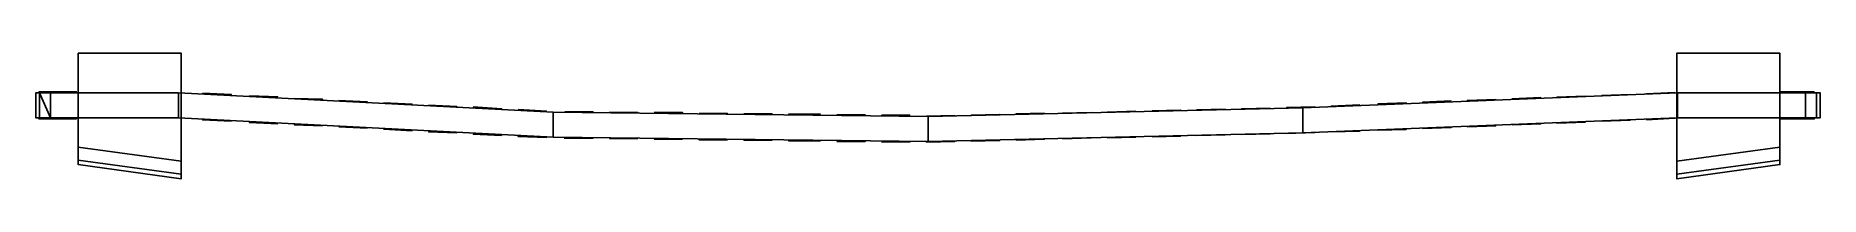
# Model space of a CAD drawing. Extents: x -92 to 93, y -13 to 0.
import ezdxf

# ---------------------------------------------------------------- set-up
doc = ezdxf.new("R2010")
doc.units = 0
for name, color, linetype in [('COSTURA', 200, 'CONTINUOUS'), ('COURO', 140, 'CONTINUOUS'), ('METAL', 3, 'CONTINUOUS')]:
    doc.layers.add(name, color=color, linetype=linetype)

msp = doc.modelspace()

# ---------------------------------------------------------------- meshes
at = {"layer": 'COSTURA'}
mesh = msp.add_polyface(dxfattribs=at)
corners = [(-90.26, -6.8, -6.85), (-91.37, -6.8, -6.85), (-91.37, -6.8, -9.79), (-90.26, -6.8, -9.79), (-91.37, -3.99, -9.79), (-91.37, -3.99, -6.85), (-90.26, -3.99, -6.85), (-90.26, -3.99, -9.79), (91.21, -6.8, -6.85), (91.21, -6.8, -9.79), (92.32, -6.8, -9.79), (92.32, -6.8, -6.85), (92.32, -3.99, -9.79), (91.21, -3.99, -9.79), (91.21, -3.99, -6.85), (92.32, -3.99, -6.85), (-39.07, -8.74, 12.12), (-39.07, -8.74, 13.23), (-42.01, -8.61, 13.23), (-42.01, -8.61, 12.12), (-42.01, -5.83, 13.23), (-39.07, -5.99, 13.23), (-39.07, -5.99, 12.12), (-42.01, -5.83, 12.12), (-43.71, -8.53, 12.12), (-43.71, -8.53, 13.23), (-46.65, -8.4, 13.23), (-46.65, -8.4, 12.12), (-46.65, -5.56, 13.23), (-43.71, -5.75, 13.23), (-43.71, -5.75, 12.12), (-46.65, -5.56, 12.12), (-48.35, -8.26, 12.12), (-48.35, -8.26, 13.23), (-51.29, -8.15, 13.23), (-51.29, -8.15, 12.12), (-51.29, -5.36, 13.23), (-48.35, -5.53, 13.23), (-48.35, -5.53, 12.12), (-51.29, -5.36, 12.12), (-52.99, -8.04, 12.12), (-52.99, -8.04, 13.23), (-55.93, -7.85, 13.23), (-55.93, -7.85, 12.12), (-55.93, -5.12, 13.23), (-52.99, -5.27, 13.23), (-52.99, -5.27, 12.12), (-55.93, -5.12, 12.12), (-57.63, -7.77, 12.12), (-57.63, -7.77, 13.23), (-60.57, -7.61, 13.23), (-60.57, -7.61, 12.12), (-60.57, -4.89, 13.23), (-57.63, -5.04, 13.23), (-57.63, -5.04, 12.12), (-60.57, -4.89, 12.12), (-39.07, -8.74, -12.73), (-39.07, -8.74, -11.63), (-42.01, -8.61, -11.63), (-42.01, -8.61, -12.73), (-42.01, -5.83, -11.63), (-39.07, -5.99, -11.63), (-39.07, -5.99, -12.73), (-42.01, -5.83, -12.73), (-43.71, -8.53, -12.73), (-43.71, -8.53, -11.63), (-46.65, -8.4, -11.63), (-46.65, -8.4, -12.73), (-46.65, -5.56, -11.63), (-43.71, -5.75, -11.63), (-43.71, -5.75, -12.73), (-46.65, -5.56, -12.73), (-48.35, -8.26, -12.73), (-48.35, -8.26, -11.63), (-51.29, -8.15, -11.63), (-51.29, -8.15, -12.73), (-51.29, -5.36, -11.63), (-48.35, -5.53, -11.63), (-48.35, -5.53, -12.73), (-51.29, -5.36, -12.73), (-52.99, -8.04, -12.73), (-52.99, -8.04, -11.63), (-55.93, -7.85, -11.63), (-55.93, -7.85, -12.73), (-55.93, -5.12, -11.63), (-52.99, -5.27, -11.63), (-52.99, -5.27, -12.73), (-55.93, -5.12, -12.73), (-57.63, -7.77, -12.73), (-57.63, -7.77, -11.63), (-60.57, -7.61, -11.63), (-60.57, -7.61, -12.73), (-60.57, -4.89, -11.63), (-57.63, -5.04, -11.63), (-57.63, -5.04, -12.73), (-60.57, -4.89, -12.73), (-62.27, -7.53, -12.73), (-62.27, -7.53, -11.63), (-65.21, -7.4, -11.63), (-65.21, -7.4, -12.73), (-65.21, -4.67, -11.63), (-62.27, -4.77, -11.63), (-62.27, -4.77, -12.73), (-65.21, -4.67, -12.73), (-66.91, -7.3, -12.68), (-66.91, -7.3, -11.57), (-69.85, -7.19, -11.57), (-69.85, -7.19, -12.68), (-69.85, -4.41, -11.57), (-66.91, -4.5, -11.57), (-66.91, -4.5, -12.68), (-69.85, -4.41, -12.68), (-66.91, -7.3, 12.18), (-66.91, -7.3, 13.29), (-69.85, -7.19, 13.29), (-69.85, -7.19, 12.18), (-69.85, -4.41, 13.29), (-66.91, -4.5, 13.29), (-66.91, -4.5, 12.18), (-69.85, -4.41, 12.18), (-62.27, -7.53, 12.12), (-62.27, -7.53, 13.23), (-65.21, -7.4, 13.23), (-65.21, -7.4, 12.12), (-65.21, -4.67, 13.23), (-62.27, -4.77, 13.23), (-62.27, -4.77, 12.12), (-65.21, -4.67, 12.12), (14.43, -8.85, 12.12), (17.37, -8.78, 12.12), (17.37, -8.78, 13.23), (14.43, -8.85, 13.23), (17.37, -6.12, 13.23), (17.37, -6.12, 12.12), (14.43, -6.19, 12.12), (14.43, -6.19, 13.23), (19.07, -8.75, 12.12), (22.01, -8.68, 12.12), (22.01, -8.68, 13.23), (19.07, -8.75, 13.23), (22.01, -6.01, 13.23), (22.01, -6.01, 12.12), (19.07, -6.1, 12.12), (19.07, -6.1, 13.23), (23.71, -8.65, 12.12), (26.65, -8.59, 12.12), (26.65, -8.59, 13.23), (23.71, -8.65, 13.23), (26.65, -5.89, 13.23), (26.65, -5.89, 12.12), (23.71, -5.98, 12.12), (23.71, -5.98, 13.23), (28.35, -8.51, 12.12), (31.29, -8.45, 12.12), (31.29, -8.45, 13.23), (28.35, -8.51, 13.23), (31.29, -5.8, 13.23), (31.29, -5.8, 12.12), (28.35, -5.86, 12.12), (28.35, -5.86, 13.23), (32.99, -8.41, 12.12), (35.93, -8.34, 12.12), (35.93, -8.34, 13.23), (32.99, -8.41, 13.23), (35.93, -5.69, 13.23), (35.93, -5.69, 12.12), (32.99, -5.75, 12.12), (32.99, -5.75, 13.23), (14.43, -8.85, -12.73), (17.37, -8.78, -12.73), (17.37, -8.78, -11.63), (14.43, -8.85, -11.63), (17.37, -6.12, -11.63), (17.37, -6.12, -12.73), (14.43, -6.19, -12.73), (14.43, -6.19, -11.63), (19.07, -8.75, -12.73), (22.01, -8.68, -12.73), (22.01, -8.68, -11.63), (19.07, -8.75, -11.63), (22.01, -6.01, -11.63), (22.01, -6.01, -12.73), (19.07, -6.1, -12.73), (19.07, -6.1, -11.63), (23.71, -8.65, -12.73), (26.65, -8.59, -12.73), (26.65, -8.59, -11.63), (23.71, -8.65, -11.63), (26.65, -5.89, -11.63), (26.65, -5.89, -12.73), (23.71, -5.98, -12.73), (23.71, -5.98, -11.63), (28.35, -8.51, -12.73), (31.29, -8.45, -12.73), (31.29, -8.45, -11.63), (28.35, -8.51, -11.63), (31.29, -5.8, -11.63), (31.29, -5.8, -12.73), (28.35, -5.86, -12.73), (28.35, -5.86, -11.63), (32.99, -8.41, -12.73), (35.93, -8.34, -12.73), (35.93, -8.34, -11.63), (32.99, -8.41, -11.63), (35.93, -5.69, -11.63), (35.93, -5.69, -12.73), (32.99, -5.75, -12.73), (32.99, -5.75, -11.63), (37.63, -8.3, -12.73), (40.57, -8.21, -12.73), (40.57, -8.21, -11.63), (37.63, -8.3, -11.63), (40.57, -5.56, -11.63), (40.57, -5.56, -12.73), (37.63, -5.63, -12.73), (37.63, -5.63, -11.63), (42.27, -8.15, -12.68), (45.21, -8.06, -12.68), (45.21, -8.06, -11.57), (42.27, -8.15, -11.57), (45.21, -5.34, -11.57), (45.21, -5.34, -12.68), (42.27, -5.48, -12.68), (42.27, -5.48, -11.57), (42.27, -8.15, 12.18), (45.21, -8.06, 12.18), (45.21, -8.06, 13.29), (42.27, -8.15, 13.29), (45.21, -5.34, 13.29), (45.21, -5.34, 12.18), (42.27, -5.48, 12.18), (42.27, -5.48, 13.29), (37.63, -8.3, 12.12), (40.57, -8.21, 12.12), (40.57, -8.21, 13.23), (37.63, -8.3, 13.23), (40.57, -5.56, 13.23), (40.57, -5.56, 12.12), (37.63, -5.63, 12.12), (37.63, -5.63, 13.23), (-71.74, -7.02, 12.12), (-71.74, -7.02, 13.23), (-74.68, -6.91, 13.23), (-74.68, -6.91, 12.12), (-74.68, -4.13, 13.23), (-71.74, -4.26, 13.23), (-71.74, -4.26, 12.12), (-74.68, -4.13, 12.12), (-88.73, -6.8, 12.12), (-88.73, -6.8, 13.23), (-91.67, -6.8, 13.23), (-91.67, -6.8, 12.12), (-91.67, -3.99, 13.23), (-88.73, -3.99, 13.23), (-88.73, -3.99, 12.12), (-91.67, -3.99, 12.12), (-71.74, -7.02, -12.73), (-71.74, -7.02, -11.63), (-74.68, -6.91, -11.63), (-74.68, -6.91, -12.73), (-74.68, -4.13, -11.63), (-71.74, -4.26, -11.63), (-71.74, -4.26, -12.73), (-74.68, -4.13, -12.73), (-91.67, -3.99, -11.63), (-88.73, -3.99, -11.63), (-88.73, -3.99, -12.73), (-91.67, -3.99, -12.73), (47.1, -7.98, 12.12), (50.04, -7.89, 12.12), (50.04, -7.89, 13.23), (47.1, -7.98, 13.23), (50.04, -5.12, 13.23), (50.04, -5.12, 12.12), (47.1, -5.25, 12.12), (47.1, -5.25, 13.23), (51.74, -7.79, 12.12), (54.68, -7.7, 12.12), (54.68, -7.7, 13.23), (51.74, -7.79, 13.23), (54.68, -4.93, 13.23), (54.68, -4.93, 12.12), (51.74, -5.08, 12.12), (51.74, -5.08, 13.23), (56.38, -7.61, 12.12), (59.32, -7.53, 12.12), (59.32, -7.53, 13.23), (56.38, -7.61, 13.23), (59.32, -4.78, 13.23), (59.32, -4.78, 12.12), (56.38, -4.88, 12.12), (56.38, -4.88, 13.23), (61.02, -7.42, 12.12), (63.96, -7.32, 12.12), (63.96, -7.32, 13.23), (61.02, -7.42, 13.23), (63.96, -4.59, 13.23), (63.96, -4.59, 12.12), (61.02, -4.71, 12.12), (61.02, -4.71, 13.23), (65.66, -7.25, 12.12), (68.6, -7.13, 12.12), (68.6, -7.13, 13.23), (65.66, -7.25, 13.23), (68.6, -4.44, 13.23), (68.6, -4.44, 12.12), (65.66, -4.54, 12.12), (65.66, -4.54, 13.23), (47.1, -7.98, -12.73), (50.04, -7.89, -12.73), (50.04, -7.89, -11.63), (47.1, -7.98, -11.63), (50.04, -5.12, -11.63), (50.04, -5.12, -12.73), (47.1, -5.25, -12.73), (47.1, -5.25, -11.63), (51.74, -7.79, -12.73), (54.68, -7.7, -12.73), (54.68, -7.7, -11.63), (51.74, -7.79, -11.63), (54.68, -4.93, -11.63), (54.68, -4.93, -12.73), (51.74, -5.08, -12.73), (51.74, -5.08, -11.63), (56.38, -7.61, -12.73), (59.32, -7.53, -12.73), (59.32, -7.53, -11.63), (56.38, -7.61, -11.63), (59.32, -4.78, -11.63), (59.32, -4.78, -12.73), (56.38, -4.88, -12.73), (56.38, -4.88, -11.63), (61.02, -7.42, -12.73), (63.96, -7.32, -12.73), (63.96, -7.32, -11.63), (61.02, -7.42, -11.63), (63.96, -4.59, -11.63), (63.96, -4.59, -12.73), (61.02, -4.71, -12.73), (61.02, -4.71, -11.63), (65.66, -7.25, -12.73), (68.6, -7.13, -12.73), (68.6, -7.13, -11.63), (65.66, -7.25, -11.63), (68.6, -4.44, -11.63), (68.6, -4.44, -12.73), (65.66, -4.54, -12.73), (65.66, -4.54, -11.63), (70.31, -7.03, -12.73), (73.24, -6.94, -12.73), (73.24, -6.94, -11.63), (70.31, -7.03, -11.63), (73.24, -4.27, -11.63), (73.24, -4.27, -12.73), (70.31, -4.36, -12.73), (70.31, -4.36, -11.63), (74.95, -6.89, -12.68), (77.88, -6.74, -12.68), (77.88, -6.74, -11.57), (74.95, -6.89, -11.57), (77.88, -4.07, -11.57), (77.88, -4.07, -12.68), (74.95, -4.19, -12.68), (74.95, -4.19, -11.57), (74.95, -6.89, 12.18), (77.88, -6.74, 12.18), (77.88, -6.74, 13.29), (74.95, -6.89, 13.29), (77.88, -4.07, 13.29), (77.88, -4.07, 12.18), (74.95, -4.19, 12.18), (74.95, -4.19, 13.29), (70.31, -7.03, 12.12), (73.24, -6.94, 12.12), (73.24, -6.94, 13.23), (70.31, -7.03, 13.23), (73.24, -4.27, 13.23), (73.24, -4.27, 12.12), (70.31, -4.36, 12.12), (70.31, -4.36, 13.23), (-90.26, -6.8, 10.42), (-91.37, -6.8, 10.42), (-91.37, -6.8, 7.48), (-90.26, -6.8, 7.48), (-91.37, -3.99, 7.48), (-91.37, -3.99, 10.42), (-90.26, -3.99, 10.42), (-90.26, -3.99, 7.48), (91.21, -6.8, 10.42), (91.21, -6.8, 7.48), (92.32, -6.8, 7.48), (92.32, -6.8, 10.42), (92.32, -3.99, 7.48), (91.21, -3.99, 7.48), (91.21, -3.99, 10.42), (92.32, -3.99, 10.42), (-90.26, -6.8, 6.1), (-91.37, -6.8, 6.1), (-91.37, -6.8, 3.16), (-90.26, -6.8, 3.16), (-91.37, -3.99, 3.16), (-91.37, -3.99, 6.1), (-90.26, -3.99, 6.1), (-90.26, -3.99, 3.16), (91.21, -6.8, 6.1), (91.21, -6.8, 3.16), (92.32, -6.8, 3.16), (92.32, -6.8, 6.1), (92.32, -3.99, 3.16), (91.21, -3.99, 3.16), (91.21, -3.99, 6.1), (92.32, -3.99, 6.1), (-90.26, -6.8, 1.78), (-91.37, -6.8, 1.78), (-91.37, -6.8, -1.15), (-90.26, -6.8, -1.15), (-91.37, -3.99, -1.15), (-91.37, -3.99, 1.78), (-90.26, -3.99, 1.78), (-90.26, -3.99, -1.15), (91.21, -6.8, 1.78), (91.21, -6.8, -1.15), (92.32, -6.8, -1.15), (92.32, -6.8, 1.78), (92.32, -3.99, -1.15), (91.21, -3.99, -1.15), (91.21, -3.99, 1.78), (92.32, -3.99, 1.78), (-90.26, -6.8, -2.53), (-91.37, -6.8, -2.53), (-91.37, -6.8, -5.47), (-90.26, -6.8, -5.47), (-91.37, -3.99, -5.47), (-91.37, -3.99, -2.53), (-90.26, -3.99, -2.53), (-90.26, -3.99, -5.47), (91.21, -6.8, -2.53), (91.21, -6.8, -5.47), (92.32, -6.8, -5.47), (92.32, -6.8, -2.53), (92.32, -3.99, -5.47), (91.21, -3.99, -5.47), (91.21, -3.99, -2.53), (92.32, -3.99, -2.53), (-87.78, -6.8, -12.68), (-87.78, -6.8, -11.57), (-90.71, -6.8, -11.57), (-90.71, -6.8, -12.68), (88.73, -6.8, -12.68), (91.66, -6.8, -12.68), (91.66, -6.8, -11.57), (88.73, -6.8, -11.57), (91.66, -3.99, -11.57), (91.66, -3.99, -12.68), (88.73, -3.99, -12.68), (88.73, -3.99, -11.57), (-13.97, -9.06, 13.23), (-13.97, -9.06, 12.12), (-10.67, -9.06, 12.12), (-10.67, -9.06, 13.23), (-15.68, -9.02, 12.12), (-15.68, -9.02, 13.23), (-18.61, -9.02, 13.23), (-18.61, -9.02, 12.12), (-18.61, -6.27, 13.23), (-15.68, -6.27, 13.23), (-15.68, -6.27, 12.12), (-18.61, -6.27, 12.12), (-20.32, -8.96, 12.12), (-20.32, -8.96, 13.23), (-23.25, -8.96, 13.23), (-23.25, -8.96, 12.12), (-23.25, -6.23, 13.23), (-20.32, -6.23, 13.23), (-20.32, -6.23, 12.12), (-23.25, -6.23, 12.12), (-24.96, -8.89, 12.12), (-24.96, -8.89, 13.23), (-27.89, -8.89, 13.23), (-27.89, -8.89, 12.12), (-27.89, -6.15, 13.23), (-24.96, -6.15, 13.23), (-24.96, -6.15, 12.12), (-27.89, -6.15, 12.12), (-15.68, -9.02, -12.73), (-15.68, -9.02, -11.63), (-18.61, -9.02, -11.63), (-18.61, -9.02, -12.73), (-18.61, -6.27, -11.63), (-15.68, -6.27, -11.63), (-15.68, -6.27, -12.73), (-18.61, -6.27, -12.73), (-20.32, -8.96, -12.73), (-20.32, -8.96, -11.63), (-23.25, -8.96, -11.63), (-23.25, -8.96, -12.73), (-23.25, -6.23, -11.63), (-20.32, -6.23, -11.63), (-20.32, -6.23, -12.73), (-23.25, -6.23, -12.73), (-24.96, -8.89, -12.73), (-24.96, -8.89, -11.63), (-27.89, -8.89, -11.63), (-27.89, -8.89, -12.73), (-27.89, -6.15, -11.63), (-24.96, -6.15, -11.63), (-24.96, -6.15, -12.73), (-27.89, -6.15, -12.73), (-29.6, -8.83, -12.73), (-29.6, -8.83, -11.63), (-32.53, -8.83, -11.63), (-32.53, -8.83, -12.73), (-32.53, -6.1, -11.63), (-29.6, -6.12, -11.63), (-29.6, -6.12, -12.73), (-32.53, -6.1, -12.73), (-34.24, -8.81, -12.68), (-34.24, -8.81, -11.57), (-37.17, -8.81, -11.57), (-37.17, -8.81, -12.68), (-37.17, -6.06, -11.57), (-34.24, -6.06, -11.57), (-34.24, -6.06, -12.68), (-37.17, -6.06, -12.68), (-34.24, -8.81, 12.18), (-34.24, -8.81, 13.29), (-37.17, -8.81, 13.29), (-37.17, -8.81, 12.18), (-37.17, -6.06, 13.29), (-34.24, -6.06, 13.29), (-34.24, -6.06, 12.18), (-37.17, -6.06, 12.18), (-29.6, -8.83, 12.12), (-29.6, -8.83, 13.23), (-32.53, -8.83, 13.23), (-32.53, -8.83, 12.12), (-32.53, -6.1, 13.23), (-29.6, -6.12, 13.23), (-29.6, -6.12, 12.12), (-32.53, -6.1, 12.12), (-8.96, -9.13, 12.12), (-6.03, -9.13, 12.12), (-6.03, -9.13, 13.23), (-8.96, -9.13, 13.23), (-6.03, -6.38, 13.23), (-6.03, -6.38, 12.12), (-8.96, -6.38, 12.12), (-8.96, -6.38, 13.23), (-4.32, -9.19, 12.12), (-1.39, -9.19, 12.12), (-1.39, -9.19, 13.23), (-4.32, -9.19, 13.23), (-1.39, -6.42, 13.23), (-1.39, -6.42, 12.12), (-4.32, -6.42, 12.12), (-4.32, -6.42, 13.23), (0.32, -9.2, 12.12), (3.25, -9.16, 12.12), (3.25, -9.16, 13.23), (0.32, -9.2, 13.23), (3.25, -6.44, 13.23), (3.25, -6.44, 12.12), (0.32, -6.52, 12.12), (0.32, -6.52, 13.23), (-10.67, -9.06, -12.73), (-10.67, -9.06, -11.63), (-13.97, -9.06, -11.63), (-13.97, -9.06, -12.73), (-8.96, -9.13, -12.73), (-6.03, -9.13, -12.73), (-6.03, -9.13, -11.63), (-8.96, -9.13, -11.63), (-6.03, -6.38, -11.63), (-6.03, -6.38, -12.73), (-8.96, -6.38, -12.73), (-8.96, -6.38, -11.63), (-4.32, -9.19, -12.73), (-1.39, -9.19, -12.73), (-1.39, -9.19, -11.63), (-4.32, -9.19, -11.63), (-1.39, -6.42, -11.63), (-1.39, -6.42, -12.73), (-4.32, -6.42, -12.73), (-4.32, -6.42, -11.63), (0.32, -9.2, -12.73), (3.25, -9.16, -12.73), (3.25, -9.16, -11.63), (0.32, -9.2, -11.63), (3.25, -6.44, -11.63), (3.25, -6.44, -12.73), (0.32, -6.52, -12.73), (0.32, -6.52, -11.63), (4.96, -9.12, -12.73), (7.89, -9.04, -12.73), (7.89, -9.04, -11.63), (4.96, -9.12, -11.63), (7.89, -6.33, -11.63), (7.89, -6.33, -12.73), (4.96, -6.41, -12.73), (4.96, -6.41, -11.63), (9.6, -8.99, -12.68), (12.53, -8.91, -12.68), (12.53, -8.91, -11.57), (9.6, -8.99, -11.57), (12.53, -6.22, -11.57), (12.53, -6.22, -12.68), (9.6, -6.29, -12.68), (9.6, -6.29, -11.57), (9.6, -8.99, 12.18), (12.53, -8.91, 12.18), (12.53, -8.91, 13.29), (9.6, -8.99, 13.29), (12.53, -6.22, 13.29), (12.53, -6.22, 12.18), (9.6, -6.29, 12.18), (9.6, -6.29, 13.29), (4.96, -9.12, 12.12), (7.89, -9.04, 12.12), (7.89, -9.04, 13.23), (4.96, -9.12, 13.23), (7.89, -6.33, 13.23), (7.89, -6.33, 12.12), (4.96, -6.41, 12.12), (4.96, -6.41, 13.23), (-10.67, -6.32, 13.23), (-10.67, -6.32, 12.12), (-13.97, -6.32, 12.12), (-13.97, -6.32, 13.23), (-10.67, -6.32, -11.63), (-10.67, -6.32, -12.73), (-13.97, -6.32, -12.73), (-13.97, -6.32, -11.63), (-90.71, -3.99, 13.29), (-87.78, -3.99, 13.29), (-87.78, -3.99, 12.18), (-90.71, -3.99, 12.18), (88.73, -6.8, 12.18), (91.66, -6.8, 12.18), (91.66, -6.8, 13.29), (88.73, -6.8, 13.29), (91.66, -3.99, 13.29), (91.66, -3.99, 12.18), (88.73, -3.99, 12.18), (88.73, -3.99, 13.29)]
mesh.append_faces([[corners[k] for k in face] for face in [(0, 1, 2, 3), (4, 5, 6, 7), (8, 9, 10, 11), (12, 13, 14, 15), (16, 17, 18, 19), (20, 21, 22, 23), (24, 25, 26, 27), (28, 29, 30, 31), (32, 33, 34, 35), (36, 37, 38, 39), (40, 41, 42, 43), (44, 45, 46, 47), (48, 49, 50, 51), (52, 53, 54, 55), (56, 57, 58, 59), (60, 61, 62, 63), (64, 65, 66, 67), (68, 69, 70, 71), (72, 73, 74, 75), (76, 77, 78, 79), (80, 81, 82, 83), (84, 85, 86, 87), (88, 89, 90, 91), (92, 93, 94, 95), (96, 97, 98, 99), (100, 101, 102, 103), (104, 105, 106, 107), (108, 109, 110, 111), (112, 113, 114, 115), (116, 117, 118, 119), (120, 121, 122, 123), (124, 125, 126, 127), (128, 129, 130, 131), (132, 133, 134, 135), (136, 137, 138, 139), (140, 141, 142, 143), (144, 145, 146, 147), (148, 149, 150, 151), (152, 153, 154, 155), (156, 157, 158, 159), (160, 161, 162, 163), (164, 165, 166, 167), (168, 169, 170, 171), (172, 173, 174, 175), (176, 177, 178, 179), (180, 181, 182, 183), (184, 185, 186, 187), (188, 189, 190, 191), (192, 193, 194, 195), (196, 197, 198, 199), (200, 201, 202, 203), (204, 205, 206, 207), (208, 209, 210, 211), (212, 213, 214, 215), (216, 217, 218, 219), (220, 221, 222, 223), (224, 225, 226, 227), (228, 229, 230, 231), (232, 233, 234, 235), (236, 237, 238, 239), (240, 241, 242, 243), (244, 245, 246, 247), (248, 249, 250, 251), (252, 253, 254, 255), (256, 257, 258, 259), (260, 261, 262, 263), (264, 265, 266, 267), (268, 269, 270, 271), (272, 273, 274, 275), (276, 277, 278, 279), (280, 281, 282, 283), (284, 285, 286, 287), (288, 289, 290, 291), (292, 293, 294, 295), (296, 297, 298, 299), (300, 301, 302, 303), (304, 305, 306, 307), (308, 309, 310, 311), (312, 313, 314, 315), (316, 317, 318, 319), (320, 321, 322, 323), (324, 325, 326, 327), (328, 329, 330, 331), (332, 333, 334, 335), (336, 337, 338, 339), (340, 341, 342, 343), (344, 345, 346, 347), (348, 349, 350, 351), (352, 353, 354, 355), (356, 357, 358, 359), (360, 361, 362, 363), (364, 365, 366, 367), (368, 369, 370, 371), (372, 373, 374, 375), (376, 377, 378, 379), (380, 381, 382, 383), (384, 385, 386, 387), (388, 389, 390, 391), (392, 393, 394, 395), (396, 397, 398, 399), (400, 401, 402, 403), (404, 405, 406, 407), (408, 409, 410, 411), (412, 413, 414, 415), (416, 417, 418, 419), (420, 421, 422, 423), (424, 425, 426, 427), (428, 429, 430, 431), (432, 433, 434, 435), (436, 437, 438, 439), (440, 441, 442, 443), (444, 445, 446, 447), (448, 449, 450, 451), (452, 453, 454, 455), (456, 457, 458, 459), (460, 461, 462, 463), (464, 465, 466, 467), (468, 469, 470, 471), (472, 473, 474, 475), (476, 477, 478, 479), (480, 481, 482, 483), (484, 485, 486, 487), (488, 489, 490, 491), (492, 493, 494, 495), (496, 497, 498, 499), (500, 501, 502, 503), (504, 505, 506, 507), (508, 509, 510, 511), (512, 513, 514, 515), (516, 517, 518, 519), (520, 521, 522, 523), (524, 525, 526, 527), (528, 529, 530, 531), (532, 533, 534, 535), (536, 537, 538, 539), (540, 541, 542, 543), (544, 545, 546, 547), (548, 549, 550, 551), (552, 553, 554, 555), (556, 557, 558, 559), (560, 561, 562, 563), (564, 565, 566, 567), (568, 569, 570, 571), (572, 573, 574, 575), (576, 577, 578, 579), (580, 581, 582, 583), (584, 585, 586, 587), (588, 589, 590, 591), (592, 593, 594, 595), (596, 597, 598, 599), (600, 601, 602, 603), (604, 605, 606, 607), (608, 609, 610, 611), (612, 613, 614, 615), (616, 617, 618, 619), (620, 621, 622, 623), (624, 625, 626, 627), (628, 629, 630, 631), (632, 633, 634, 635), (636, 637, 638, 639), (640, 641, 642, 643)]])
at = {"layer": 'COURO'}
mesh = msp.add_polyface(dxfattribs=at)
corners = [(-38.36, -8.7, 14.4), (-38.36, -8.7, 14.4), (-38.36, -6.11, 14.4), (-38.36, -6.11, 14.4), (-90.47, -6.69, 14.03), (-90.47, -6.69, 14.03), (-90.47, -4.1, 14.03), (-90.47, -4.1, 14.03), (-77.2, -4.1, 14.03), (-77.2, -4.1, 14.03), (-77.2, -6.69, 14.03), (-77.2, -6.69, 14.03), (0.48, -9.15, 14.03), (0.48, -9.15, 14.03), (0.48, -6.56, 14.03), (0.48, -6.56, 14.03), (39.32, -8.23, 14.03), (39.32, -8.23, 14.03), (39.32, -5.64, 14.03), (39.32, -5.64, 14.03), (78.16, -4.1, 14.03), (78.16, -4.1, 14.03), (78.16, -6.69, 14.03), (78.16, -6.69, 14.03), (91.42, -6.69, 14.03), (91.42, -6.69, 14.03), (91.42, -4.1, 14.03), (91.42, -4.1, 14.03), (-91.62, -6.69, 13.65), (-91.62, -6.69, 13.65), (-91.62, -6.69, 13.65), (-91.62, -4.1, 13.65), (-91.62, -4.1, 13.65), (-91.62, -4.1, 13.65), (92.57, -6.69, 13.65), (92.57, -6.69, 13.65), (92.57, -6.69, 13.65), (92.57, -4.1, 13.65), (92.57, -4.1, 13.65), (92.57, -4.1, 13.65), (-92, -6.69, 12.5), (-92, -6.69, 12.5), (-92, -4.1, 12.5), (-92, -4.1, 12.5), (92.95, -6.69, 12.5), (92.95, -6.69, 12.5), (92.95, -4.1, 12.5), (92.95, -4.1, 12.5), (-92, -6.69, -12.03), (-92, -6.69, -12.03), (-92, -4.1, -12.03), (-92, -4.1, -12.03), (92.95, -6.69, -12.03), (92.95, -6.69, -12.03), (92.95, -4.1, -12.03), (92.95, -4.1, -12.03), (-91.62, -6.69, -13.18), (-91.62, -6.69, -13.18), (-91.62, -6.69, -13.18), (-91.62, -4.1, -13.18), (-91.62, -4.1, -13.18), (-91.62, -4.1, -13.18), (92.57, -6.69, -13.18), (92.57, -6.69, -13.18), (92.57, -6.69, -13.18), (92.57, -4.1, -13.18), (92.57, -4.1, -13.18), (92.57, -4.1, -13.18), (-38.36, -6.11, -13.19), (-38.36, -6.11, -13.19), (-38.36, -8.7, -13.19), (-38.36, -8.7, -13.19), (-90.47, -6.69, -13.56), (-90.47, -6.69, -13.56), (-90.47, -4.1, -13.56), (-90.47, -4.1, -13.56), (-77.2, -6.69, -13.56), (-77.2, -6.69, -13.56), (-77.2, -4.1, -13.56), (-77.2, -4.1, -13.56), (0.48, -9.15, -13.56), (0.48, -9.15, -13.56), (0.48, -6.56, -13.56), (0.48, -6.56, -13.56), (39.32, -8.23, -13.56), (39.32, -8.23, -13.56), (39.32, -5.64, -13.56), (39.32, -5.64, -13.56), (78.16, -6.69, -13.56), (78.16, -6.69, -13.56), (78.16, -4.1, -13.56), (78.16, -4.1, -13.56), (91.42, -6.69, -13.56), (91.42, -6.69, -13.56), (91.42, -4.1, -13.56), (91.42, -4.1, -13.56)]
mesh.append_faces([[corners[k] for k in face] for face in [(42, 50, 48, 40), (15, 82, 68, 3), (80, 13, 1, 70), (12, 14, 2, 0), (83, 81, 71, 69), (47, 45, 53, 55), (27, 94, 90, 21), (21, 90, 86, 19), (19, 86, 82, 15), (74, 7, 9, 78), (78, 9, 3, 68), (92, 25, 23, 88), (88, 23, 17, 84), (84, 17, 13, 80), (5, 72, 76, 11), (11, 76, 70, 1), (24, 26, 20, 22), (22, 20, 18, 16), (16, 18, 14, 12), (6, 4, 10, 8), (8, 10, 0, 2), (95, 93, 89, 91), (91, 89, 85, 87), (87, 85, 81, 83), (73, 75, 79, 77), (77, 79, 69, 71), (28, 4, 6, 31), (57, 48, 50, 60), (66, 55, 53, 63), (37, 26, 24, 34), (40, 29, 32, 42), (61, 73, 58, 58), (95, 67, 64, 93), (47, 38, 35, 45), (30, 56, 72, 5), (41, 49, 56, 30), (59, 33, 7, 74), (61, 75, 73, 73), (51, 43, 33, 59), (39, 65, 94, 27), (46, 54, 65, 39), (62, 36, 25, 92), (52, 44, 36, 62)]])
at = {"layer": 'METAL'}
mesh = msp.add_polyface(dxfattribs=at)
corners = [(-87.59, -9.72, 16), (-87.59, -9.72, 16), (-87.59, 0, 16), (-87.59, 0, 16), (-87.59, 0, 16), (-76.91, -11.18, 16), (-76.91, -11.18, 16), (-76.91, 0, 16), (-76.91, 0, 16), (-76.91, 0, 16), (78.08, -11.18, 16), (78.08, -11.18, 16), (78.08, 0, 16), (78.08, 0, 16), (78.08, 0, 16), (88.76, -9.72, 16), (88.76, -9.72, 16), (88.76, 0, 16), (88.76, 0, 16), (88.76, 0, 16), (-87.59, -11.08, 15.54), (-87.59, -11.08, 15.54), (-87.59, -11.08, 15.54), (-76.91, -12.54, 15.54), (-76.91, -12.54, 15.54), (-76.91, -12.54, 15.54), (78.08, -12.54, 15.54), (78.08, -12.54, 15.54), (78.08, -12.54, 15.54), (88.76, -11.08, 15.54), (88.76, -11.08, 15.54), (88.76, -11.08, 15.54), (-87.59, -11.54, 14.18), (-87.59, -11.54, 14.18), (-76.91, -13, 14.18), (-76.91, -13, 14.18), (78.08, -13, 14.18), (78.08, -13, 14.18), (88.76, -11.54, 14.18), (88.76, -11.54, 14.18), (-87.59, -11.54, -13.18), (-87.59, -11.54, -13.18), (-76.91, -13, -13.18), (-76.91, -13, -13.18), (78.08, -13, -13.18), (78.08, -13, -13.18), (88.76, -11.54, -13.18), (88.76, -11.54, -13.18), (-87.59, -11.08, -14.54), (-87.59, -11.08, -14.54), (-87.59, -11.08, -14.54), (-76.91, -12.54, -14.54), (-76.91, -12.54, -14.54), (-76.91, -12.54, -14.54), (78.08, -12.54, -14.54), (78.08, -12.54, -14.54), (78.08, -12.54, -14.54), (88.76, -11.08, -14.54), (88.76, -11.08, -14.54), (88.76, -11.08, -14.54), (-87.59, -9.72, -15), (-87.59, -9.72, -15), (-87.59, 0, -15), (-87.59, 0, -15), (-87.59, 0, -15), (-76.91, -11.18, -15), (-76.91, -11.18, -15), (-76.91, 0, -15), (-76.91, 0, -15), (-76.91, 0, -15), (78.08, -11.18, -15), (78.08, -11.18, -15), (78.08, 0, -15), (78.08, 0, -15), (78.08, 0, -15), (88.76, -9.72, -15), (88.76, -9.72, -15), (88.76, 0, -15), (88.76, 0, -15), (88.76, 0, -15)]
mesh.append_faces([[corners[k] for k in face] for face in [(67, 63, 4, 8), (43, 34, 33, 41), (9, 6, 65, 68), (7, 2, 0, 5), (62, 60, 1, 3), (64, 69, 66, 61), (21, 33, 34, 24), (52, 43, 41, 49), (0, 20, 23, 5), (66, 53, 50, 61), (25, 51, 65, 6), (35, 42, 51, 25), (48, 22, 1, 60), (40, 32, 22, 48), (73, 14, 18, 77), (45, 47, 38, 37), (13, 72, 70, 11), (12, 10, 15, 17), (78, 19, 16, 75), (79, 76, 71, 74), (30, 27, 37, 38), (55, 58, 47, 45), (15, 10, 26, 29), (71, 76, 59, 56), (28, 11, 70, 54), (36, 28, 54, 44), (57, 75, 16, 31), (46, 57, 31, 39)]])

doc.saveas('drawing.dxf')
